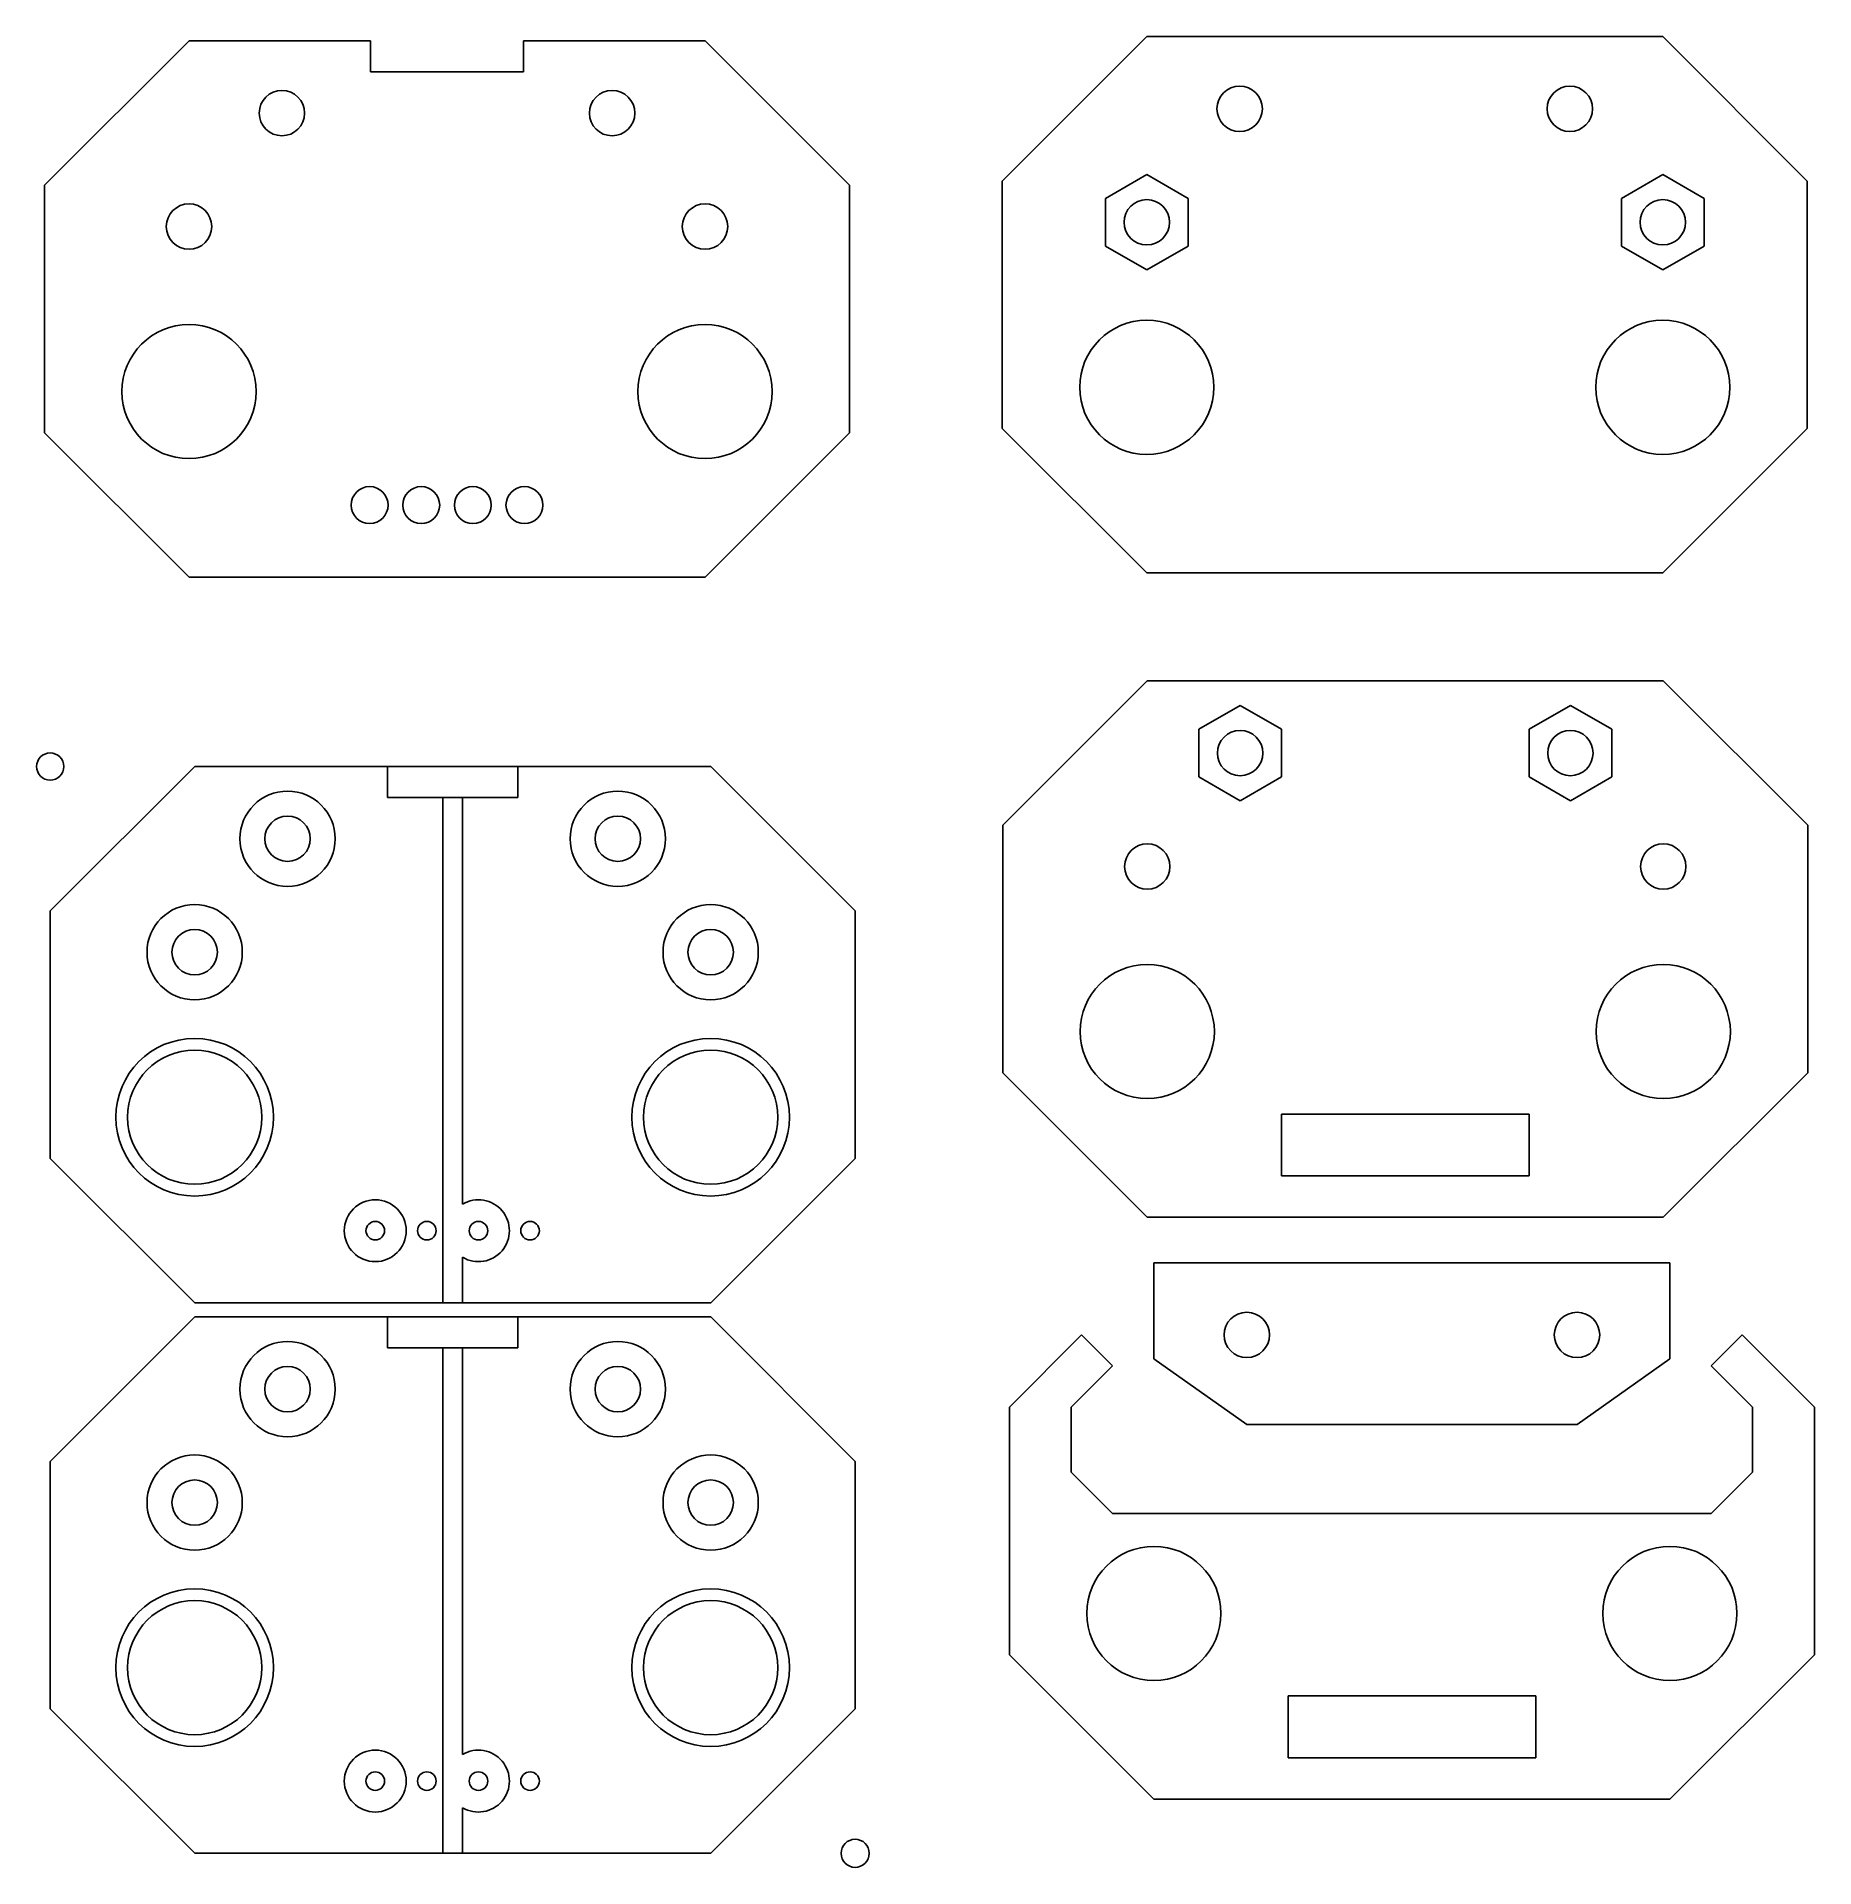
# Model space of a CAD drawing. Header units: millimetres. Extents: x 64.7 to 150.8, y 5.9 to 94.7.
import ezdxf

# ---------------------------------------------------------------- set-up
doc = ezdxf.new("R2010")
doc.units = ezdxf.units.MM
for name, color, linetype in [('CUT_acrylic', 1, 'Continuous'), ('CUT_acrylic_raster', 5, 'Continuous'), ('CUT_copper', 50, 'Continuous'), ('CUT_copper_raster', 5, 'Continuous'), ('CUT_FR4', 30, 'Continuous'), ('Marker', 6, 'Continuous')]:
    doc.layers.add(name, color=color, linetype=linetype)

msp = doc.modelspace()

# ---------------------------------------------------------------- linework, layer by layer
at = {"layer": 'CUT_acrylic'}
for p, q in [((118.471, 94.658), (111.471, 87.658)), ((143.471, 94.658), (118.471, 94.658)), ((150.471, 87.658), (143.471, 94.658)), ((111.471, 87.658), (111.471, 75.658)), ((150.471, 75.658), (150.471, 87.658)), ((111.471, 75.658), (118.471, 68.658)), ((143.471, 68.658), (150.471, 75.658)), ((118.471, 68.658), (143.471, 68.658)), ((118.495, 63.43), (111.495, 56.43)), ((143.495, 63.43), (118.495, 63.43)), ((150.495, 56.43), (143.495, 63.43)), ((111.495, 56.43), (111.495, 44.43)), ((150.495, 44.43), (150.495, 56.43)), ((111.495, 44.43), (118.495, 37.43)), ((143.495, 37.43), (150.495, 44.43)), ((124.995, 42.43), (136.995, 42.43)), ((124.995, 42.43), (124.995, 39.43)), ((136.995, 42.43), (136.995, 39.43)), ((124.995, 39.43), (136.995, 39.43)), ((118.495, 37.43), (143.495, 37.43))]:
    msp.add_line(p, q, dxfattribs=at)
for centre, radius in [((122.971, 91.158), 1.1), ((138.971, 91.158), 1.1), ((118.471, 85.658), 1.1), ((143.471, 85.658), 1.1), ((118.471, 77.658), 3.25), ((143.471, 77.658), 3.25), ((122.995, 59.93), 1.1), ((138.995, 59.93), 1.1), ((118.495, 54.43), 1.1), ((143.495, 54.43), 1.1), ((118.495, 46.43), 3.25), ((143.495, 46.43), 3.25), ((123.316, 31.724), 1.1), ((139.316, 31.724), 1.1), ((118.816, 18.224), 3.25), ((143.816, 18.224), 3.25)]:
    msp.add_circle(centre, radius, dxfattribs=at)
at = {"layer": 'CUT_acrylic_raster'}
for p, q in [((118.471, 87.968), (116.471, 86.813)), ((120.471, 86.813), (118.471, 87.968)), ((143.471, 87.968), (141.471, 86.813)), ((145.471, 86.813), (143.471, 87.968)), ((116.471, 86.813), (116.471, 84.504)), ((120.471, 84.504), (120.471, 86.813)), ((141.471, 86.813), (141.471, 84.504)), ((145.471, 84.504), (145.471, 86.813)), ((116.471, 84.504), (118.471, 83.349)), ((118.471, 83.349), (120.471, 84.504)), ((141.471, 84.504), (143.471, 83.349)), ((143.471, 83.349), (145.471, 84.504)), ((122.995, 62.239), (120.995, 61.085)), ((124.995, 61.085), (122.995, 62.239)), ((138.995, 62.239), (136.995, 61.085)), ((140.995, 61.085), (138.995, 62.239)), ((120.995, 61.085), (120.995, 58.775)), ((124.995, 58.775), (124.995, 61.085)), ((136.995, 61.085), (136.995, 58.775)), ((140.995, 58.775), (140.995, 61.085)), ((120.995, 58.775), (122.995, 57.621)), ((122.995, 57.621), (124.995, 58.775)), ((136.995, 58.775), (138.995, 57.621)), ((138.995, 57.621), (140.995, 58.775)), ((118.816, 35.224), (118.816, 30.569)), ((143.816, 35.224), (118.816, 35.224)), ((143.816, 30.569), (143.816, 35.224)), ((115.316, 31.724), (111.816, 28.224)), ((116.816, 30.224), (115.316, 31.724)), ((147.316, 31.724), (145.816, 30.224)), ((150.816, 28.224), (147.316, 31.724)), ((114.816, 28.224), (116.816, 30.224)), ((118.816, 30.569), (123.316, 27.379)), ((139.316, 27.379), (143.816, 30.569)), ((145.816, 30.224), (147.816, 28.224)), ((111.816, 28.224), (111.816, 16.224)), ((114.816, 25.069), (114.816, 28.224)), ((147.816, 28.224), (147.816, 25.069)), ((150.816, 16.224), (150.816, 28.224)), ((123.316, 27.379), (139.316, 27.379)), ((116.816, 23.069), (114.816, 25.069)), ((147.816, 25.069), (145.816, 23.069)), ((145.816, 23.069), (116.816, 23.069)), ((111.816, 16.224), (118.816, 9.224)), ((143.816, 9.224), (150.816, 16.224)), ((125.316, 14.224), (137.316, 14.224)), ((125.316, 14.224), (125.316, 11.224)), ((137.316, 14.224), (137.316, 11.224)), ((125.316, 11.224), (137.316, 11.224)), ((118.816, 9.224), (143.816, 9.224))]:
    msp.add_line(p, q, dxfattribs=at)
at = {"layer": 'CUT_copper'}
for p, q in [((72.342, 59.276), (65.342, 52.276)), ((81.692, 59.276), (72.342, 59.276)), ((81.692, 59.276), (81.692, 57.776)), ((87.992, 59.276), (87.992, 57.776)), ((97.342, 59.276), (87.992, 59.276)), ((104.342, 52.276), (97.342, 59.276)), ((87.992, 57.776), (81.692, 57.776)), ((65.342, 52.276), (65.342, 40.276)), ((104.342, 40.276), (104.342, 52.276)), ((65.342, 40.276), (72.342, 33.276)), ((97.342, 33.276), (104.342, 40.276)), ((72.342, 33.276), (97.342, 33.276)), ((72.342, 32.596), (65.342, 25.596)), ((72.342, 32.596), (81.692, 32.596)), ((81.692, 32.596), (81.692, 31.096)), ((87.992, 32.596), (87.992, 31.096)), ((87.992, 32.596), (97.342, 32.596)), ((104.342, 25.596), (97.342, 32.596)), ((87.992, 31.096), (81.692, 31.096)), ((65.342, 25.596), (65.342, 13.596)), ((104.342, 13.596), (104.342, 25.596)), ((65.342, 13.596), (72.342, 6.596)), ((97.342, 6.596), (104.342, 13.596)), ((72.342, 6.596), (97.342, 6.596))]:
    msp.add_line(p, q, dxfattribs=at)
for centre, radius in [((76.842, 55.776), 1.1), ((92.842, 55.776), 1.1), ((72.342, 50.276), 1.1), ((97.342, 50.276), 1.1), ((72.342, 42.276), 3.25), ((97.342, 42.276), 3.25), ((81.092, 36.776), 0.45), ((83.592, 36.776), 0.45), ((86.092, 36.776), 0.45), ((88.592, 36.776), 0.45), ((76.842, 29.096), 1.1), ((92.842, 29.096), 1.1), ((72.342, 23.596), 1.1), ((97.342, 23.596), 1.1), ((72.342, 15.596), 3.25), ((97.342, 15.596), 3.25), ((81.092, 10.096), 0.45), ((83.592, 10.096), 0.45), ((86.092, 10.096), 0.45), ((88.592, 10.096), 0.45)]:
    msp.add_circle(centre, radius, dxfattribs=at)
at = {"layer": 'CUT_copper_raster'}
for p, q in [((81.692, 59.276), (87.992, 59.276)), ((87.992, 59.276), (81.692, 59.276)), ((81.692, 59.276), (81.692, 57.776)), ((87.992, 59.276), (87.992, 57.776)), ((81.692, 57.776), (84.36, 57.776)), ((84.36, 57.776), (84.36, 33.276)), ((87.992, 57.776), (85.325, 57.776)), ((85.325, 57.776), (85.325, 38.065)), ((85.325, 35.487), (85.325, 33.276)), ((84.36, 33.276), (85.325, 33.276)), ((81.692, 32.596), (87.992, 32.596)), ((87.992, 32.596), (81.692, 32.596)), ((81.692, 32.596), (81.692, 31.096)), ((87.992, 32.596), (87.992, 31.096)), ((81.692, 31.096), (84.36, 31.096)), ((84.36, 31.096), (84.36, 6.596)), ((87.992, 31.096), (85.325, 31.096)), ((85.325, 31.096), (85.325, 11.384)), ((85.325, 8.807), (85.325, 6.596)), ((84.36, 6.596), (85.325, 6.596))]:
    msp.add_line(p, q, dxfattribs=at)
for centre, radius in [((76.842, 55.776), 2.309), ((92.842, 55.776), 2.309), ((72.342, 50.276), 2.309), ((97.342, 50.276), 2.309), ((72.342, 42.276), 3.819), ((97.342, 42.276), 3.819), ((81.092, 36.776), 1.5), ((76.842, 29.096), 2.309), ((92.842, 29.096), 2.309), ((72.342, 23.596), 2.309), ((97.342, 23.596), 2.309), ((72.342, 15.596), 3.819), ((97.342, 15.596), 3.819), ((81.092, 10.096), 1.5)]:
    msp.add_circle(centre, radius, dxfattribs=at)
for centre in [(86.092, 36.776), (86.092, 10.096)]:
    msp.add_arc(centre, 1.5, 239.22467, 120.77533, dxfattribs=at)
at = {"layer": 'CUT_FR4'}
for p, q in [((72.069, 94.451), (65.069, 87.451)), ((72.069, 94.451), (80.869, 94.451)), ((80.869, 94.451), (80.869, 92.951)), ((88.269, 94.451), (88.269, 92.951)), ((88.269, 94.451), (97.069, 94.451)), ((104.069, 87.451), (97.069, 94.451)), ((80.869, 92.951), (88.269, 92.951)), ((65.069, 87.451), (65.069, 75.451)), ((104.069, 75.451), (104.069, 87.451)), ((65.069, 75.451), (72.069, 68.451)), ((97.069, 68.451), (104.069, 75.451)), ((72.069, 68.451), (97.069, 68.451))]:
    msp.add_line(p, q, dxfattribs=at)
for centre, radius in [((76.569, 90.951), 1.1), ((92.569, 90.951), 1.1), ((72.069, 85.451), 1.1), ((97.069, 85.451), 1.1), ((72.069, 77.451), 3.25), ((97.069, 77.451), 3.25), ((80.819, 71.951), 0.894), ((83.319, 71.951), 0.894), ((85.819, 71.951), 0.894), ((88.319, 71.951), 0.894)]:
    msp.add_circle(centre, radius, dxfattribs=at)
at = {"layer": 'Marker'}
for centre, radius in [((65.342, 59.276), 0.657), ((104.342, 6.596), 0.682)]:
    msp.add_circle(centre, radius, dxfattribs=at)

doc.saveas('drawing.dxf')
